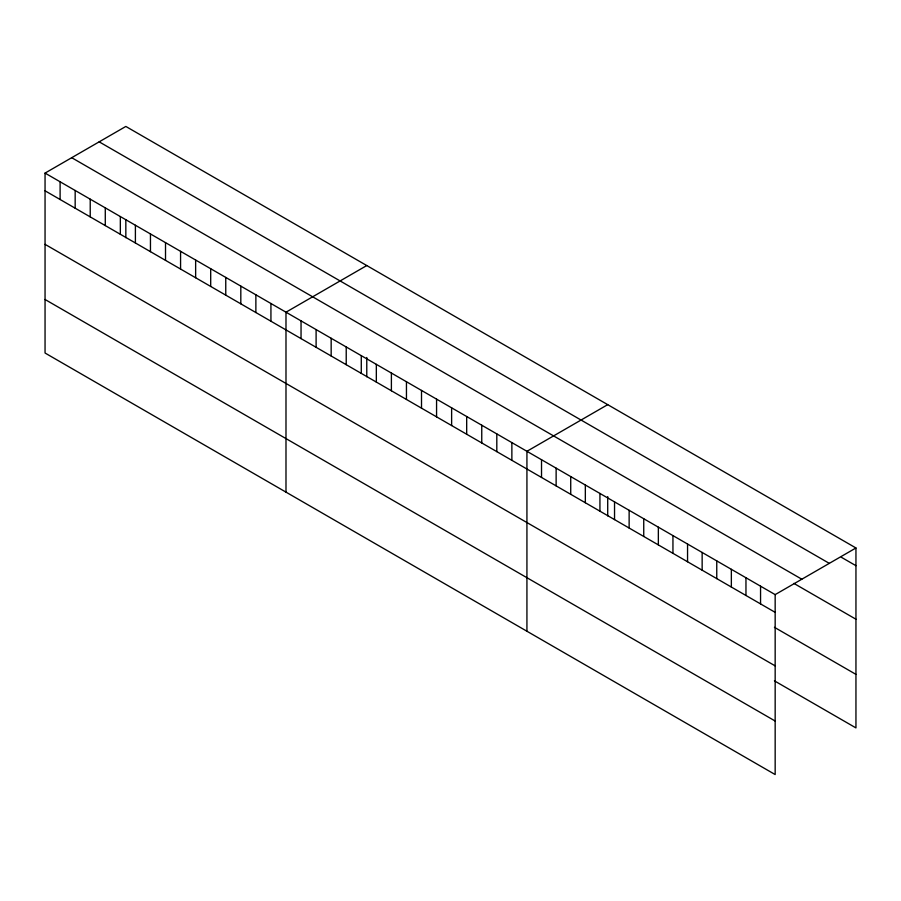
<?xml version="1.0" encoding="UTF-8"?>
<svg xmlns="http://www.w3.org/2000/svg" width="901" height="901" viewBox="0 0 901 901"><rect width="100%" height="100%" fill="white"/><g stroke="black" fill="none" stroke-linecap="round" stroke-linejoin="round"><path stroke-width="1.35" d="M45.05 173.093L775.164 594.615L775.164 774.556L45.05 353.023L45.05 173.093L125.836 126.444L855.95 547.977L855.95 727.907L774.421 680.841M366.775 265.547L285.989 312.196L285.989 492.126M607.713 404.65L526.927 451.3L526.927 631.229M775.164 594.615L855.95 547.977M841.343 557.269L855.95 565.693M99.178 141.84L829.292 563.362M71.708 157.698L801.822 579.219M793.894 583.398L855.95 619.224M45.05 190.809L775.164 612.342M774.421 627.31L855.95 674.376M45.05 244.34L775.164 665.873M45.05 299.492L775.164 721.025M760.557 586.179L760.557 603.907M745.96 577.755L745.96 595.482M731.353 569.319L731.353 587.047M716.757 560.895L716.757 578.622M702.149 552.459L702.149 570.187M687.553 544.035L687.553 561.762M672.946 535.599L672.946 553.327M658.349 527.175L658.349 544.891M643.742 518.739L643.742 536.467M629.135 510.315L629.135 528.031M614.538 501.88L614.538 519.607M607.713 496.586L607.713 515.89M599.931 493.444L599.931 511.171M585.335 485.02L585.335 502.747M570.727 476.584L570.727 494.311M556.131 468.16L556.131 485.887M541.524 459.724L541.524 477.451M511.869 442.605L511.869 460.332M496.811 433.91L496.811 451.638M481.753 425.216L481.753 442.943M466.684 416.521L466.684 434.248M451.626 407.826L451.626 425.554M436.568 399.132L436.568 416.859M421.51 390.437L421.51 408.164M406.452 381.742L406.452 399.47M391.394 373.048L391.394 390.775M376.336 364.353L376.336 382.08M366.775 357.483L366.775 376.787M361.278 355.658L361.278 373.386M346.221 346.964L346.221 364.691M331.163 338.269L331.163 355.996M316.105 329.586L316.105 347.302M301.047 320.891L301.047 338.607M270.931 303.502L270.931 321.229M255.873 294.807L255.873 312.534M240.815 286.113L240.815 303.84M225.757 277.418L225.757 295.145M210.699 268.723L210.699 286.45M195.641 260.029L195.641 277.756M180.572 251.334L180.572 269.061M165.514 242.639L165.514 260.366M150.456 233.945L150.456 251.672M135.398 225.25L135.398 242.977M125.836 219.765L125.836 237.684M120.34 216.555L120.34 234.283M105.282 207.861L105.282 225.588M90.224 199.166L90.224 216.893M75.166 190.483L75.166 208.199M60.108 181.788L60.108 199.504"/></g></svg>
